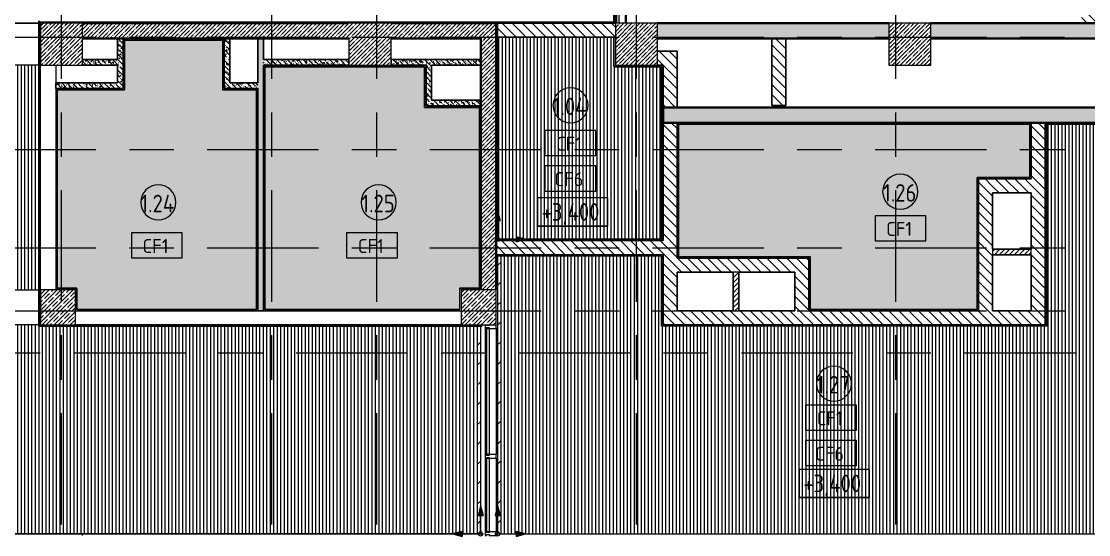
# Model space of a CAD drawing. Header units: millimetres. Extents: x -4196 to 190310, y -8553 to 29000.
# Drawn here: x 13438 to 28660, y 7910 to 15225 of the extents above; entities that cross this region are included whole.
import ezdxf

# ---------------------------------------------------------------- set-up
doc = ezdxf.new("R2010")
doc.units = ezdxf.units.MM
doc.linetypes.add('Осевая', pattern=[3175, 635, -476.25, 1587.5, -476.25])
for name, color, linetype, lineweight in [('A-AREA-IDEN', 7, 'Continuous', 9), ('A-CLNG', 7, 'Continuous', 9), ('A-CLNG-IDEN', 7, 'Continuous', 9), ('A-CLNG-PATT', 7, 'Continuous', 9), ('A-DETL', 7, 'Continuous', 9), ('A-DETL-GENF', 7, 'Continuous', 9), ('A-FLOR', 7, 'Continuous', 9), ('A-GLAZ-CWMG', 7, 'Continuous', 9), ('A-WALL', 7, 'Continuous', 9), ('G-ANNO-DIMS', 7, 'Continuous', 9), ('I-WALL', 7, 'Continuous', 9), ('S-COLS', 7, 'Continuous', 9), ('Оси-2', 7, 'Осевая', 9)]:
    doc.layers.add(name, color=color, linetype=linetype, lineweight=lineweight)
for name, color, linetype, lineweight, true_color in [('A-DETL-GENF-4', 7, 'Continuous', 9, 0x004000), ('A-WALL-1', 7, 'Continuous', 35, 0x3c3c3c), ('A-WALL-2', 7, 'Continuous', 25, 0x3c3c3c), ('A-WALL-FNSH-2', 7, 'Continuous', 13, 0x3c3c3c)]:
    doc.layers.add(name, color=color, linetype=linetype, lineweight=lineweight, true_color=true_color)
doc.styles.add('GOST Common', font='GOST_Common.ttf', dxfattribs={"width": 0.9, "height": 250})
doc.styles.add('GOST Common_1', font='GOST_Common.ttf', dxfattribs={"height": 200})
pattern_1 = [(135, (0, 0), (-70.71068, -70.71068), [])]
pattern_2 = [(45, (0, 0), (-57.02463, 57.02463), []), (45, (57.025, 0), (-57.02463, 57.02463), [100.806, -20.161, 3.353, -16.808])]
pattern_3 = [(135, (0, 0), (-75.43415, -75.43415), [106.68, -17.78, 3.556, -17.78]), (135, (0, 75.39), (-75.43415, -75.43415), []), (50, (0, 0), (127.5292, -11.15758), [13.335, -146.685]), (355, (0, 0), (-24.66966, 133.74), [10.668, -117.348]), (100.451, (10.63, -0.93), (102.85973, 122.5818), [11.333, -124.663]), (46.184, (0, 35.56), (189.7552, -29.4304), [20.002, -220.027]), (96.636, (15.81, 33.1), (166.1822, 173.1996), [17, -186.995]), (351.184, (0, 35.56), (166.184, 173.1976), [16.002, -176.022]), (21, (17.78, 26.67), (106.13027, -71.58603), [13.335, -146.685]), (326, (17.78, 26.67), (43.2619, 128.93175), [10.668, -117.348]), (71.451, (26.62, 20.7), (149.392, 57.34505), [11.333, -124.663]), (37.5, (0, 0), (2.16223, 59.18836), [3.353, -112.573, 3.353, -115.773, -117.793]), (37.5, (0, 0), (2.16223, 59.18836), [-235.052, 3.353, -114.44]), (7.5, (0, 0), (46.77386, 70.12615), [3.353, -64.567, 3.353, -109.906, -44.894]), (7.5, (0, 0), (46.77386, 70.12615), [-181.178, 3.353, -41.542]), (327.5, (-39.65, 0), (94.91367, -4.01009), [3.353, -41.097, 3.353, -135.331, -184.023]), (327.5, (-39.65, 0), (94.91367, -4.01009), [-183.134, 3.353, -180.67]), (317.5, (-57.43, 0), (103.69057, 17.79882), [3.353, -54.432, 3.353, -88.748, -130.683]), (317.5, (-57.43, 0), (103.69057, 17.79882), [-149.885, 3.353, -127.33])]
pattern_4 = [(45, (0, 0), (-35.35534, 35.35534), [])]
pattern_5 = [(45, (0, 0), (-141.4214, 141.4214), [])]

# ---------------------------------------------------------------- blocks, each defined once
blk = doc.blocks.new('BSC_Колонна _Прямоугольная - 600х600-V3-План потолков с обозначением видов отделки и геометрии 1 этажа в осях 1-12')
at = {"layer": 'S-COLS'}
h = blk.add_hatch(dxfattribs=at)
h.set_pattern_fill('FP_7', color=256, style=0, pattern_type=2)
h.set_pattern_definition([(45, (-14010, -14900), (-57.02463, 57.02463), []), (45, (-13952.975, -14900), (-57.02463, 57.02463), [100.806, -20.161, 3.353, -16.808])])
h.paths.add_polyline_path([(300, -300), (300, 300), (-300, 300), (-300, -300), (220, -300)])
for p, q in [((300, 300), (-300, 300)), ((-300, 300), (-300, -300)), ((300, -300), (300, 300)), ((-300, -300), (300, -300))]:
    blk.add_line(p, q, dxfattribs=at)
blk = doc.blocks.new('BSC_Колонна _Прямоугольная - 600х600-V7-План потолков с обозначением видов отделки и геометрии 1 этажа в осях 1-12')
at = {"layer": 'S-COLS'}
h = blk.add_hatch(dxfattribs=at)
h.set_pattern_fill('FP_12', color=256, style=0, pattern_type=2)
h.set_pattern_definition([(45, (-26110, -14900), (-57.02463, 57.02463), []), (45, (-26052.975, -14900), (-57.02463, 57.02463), [100.806, -20.161, 3.353, -16.808])])
h.paths.add_polyline_path([(300, -300), (300, 300), (-300, 300), (-300, -300)])
for p, q in [((300, 300), (-300, 300)), ((-300, 300), (-300, -300)), ((300, -300), (300, 300)), ((-300, -300), (300, -300))]:
    blk.add_line(p, q, dxfattribs=at)
blk = doc.blocks.new('Прямоугольный импост - Импост структурный с накладкой - 160мм Темный-31920695-План потолков с обозначением видов отделки и геометрии 1 этажа в осях 1-12')
at = {"layer": 'A-GLAZ-CWMG'}
for p, q in [((20053, 9000), (20070, 9000)), ((20053, 9000), (20053, 7950)), ((20070, 9000), (20110, 9000)), ((20070, 9000), (20070, 7950)), ((20110, 9000), (20210, 9000)), ((20110, 9000), (20110, 7950)), ((20210, 9000), (20210, 8247)), ((20210, 8185), (20210, 7950)), ((20070, 7950), (20053, 7950)), ((20110, 7950), (20070, 7950)), ((20210, 7950), (20110, 7950))]:
    blk.add_line(p, q, dxfattribs=at)
blk = doc.blocks.new('Прямоугольный импост - Импост структурный с накладкой - 160мм Темный-32772016-План потолков с обозначением видов отделки и геометрии 1 этажа в осях 1-12')
at = {"layer": 'A-GLAZ-CWMG'}
for p, q in [((0, 17), (-50, 17)), ((-50, 17), (-50, 0)), ((-50, 0), (-40, 0)), ((-40, 0), (-40, -40)), ((-10, -40), (-10, 0)), ((-10, 0), (0, 0)), ((-40, -40), (-50, -40)), ((-50, -40), (-50, -140)), ((-50, -140), (0, -140)), ((0, -40), (-10, -40))]:
    blk.add_line(p, q, dxfattribs=at)
blk = doc.blocks.new('Прямоугольный импост - Импост структурный с накладкой - 160мм Темный-31920696-План потолков с обозначением видов отделки и геометрии 1 этажа в осях 1-12')
at = {"layer": 'A-GLAZ-CWMG'}
for p, q in [((20053, 10850), (20070, 10850)), ((20053, 10850), (20053, 9050)), ((20070, 10850), (20110, 10850)), ((20070, 10850), (20070, 9050)), ((20110, 10850), (20210, 10850)), ((20110, 10850), (20110, 9050)), ((20210, 10850), (20210, 9050)), ((20070, 9050), (20053, 9050)), ((20110, 9050), (20070, 9050)), ((20210, 9050), (20110, 9050))]:
    blk.add_line(p, q, dxfattribs=at)
blk = doc.blocks.new('BSC_Колонна _Прямоугольная - 500х500-V29-План потолков с обозначением видов отделки и геометрии 1 этажа в осях 1-12')
at = {"layer": 'S-COLS'}
h = blk.add_hatch(dxfattribs=at)
h.set_pattern_fill('FP_41', color=256, style=0, pattern_type=2)
h.set_pattern_definition([(45, (-19960, -11150), (-57.02463, 57.02463), []), (45, (-19902.975, -11150), (-57.02463, 57.02463), [100.806, -20.161, 3.353, -16.808])])
h.paths.add_polyline_path([(-250, -250), (250, -250), (250, 250), (-250, 250), (-250, 118)])
for p, q in [((250, 250), (-250, 250)), ((-250, 250), (-250, -250)), ((250, -250), (250, 250)), ((-250, -250), (250, -250))]:
    blk.add_line(p, q, dxfattribs=at)
blk = doc.blocks.new('BSC_Колонна _Прямоугольная - 500х500-V37-План потолков с обозначением видов отделки и геометрии 1 этажа в осях 1-12')
at = {"layer": 'S-COLS'}
h = blk.add_hatch(dxfattribs=at)
h.set_pattern_fill('FP_51', color=256, style=0, pattern_type=2)
h.set_pattern_definition([(45, (-13960, -11150), (-57.02463, 57.02463), []), (45, (-13902.975, -11150), (-57.02463, 57.02463), [100.806, -20.161, 3.353, -16.808])])
h.paths.add_polyline_path([(250, -250), (250, 250), (-250, 250), (-250, -250), (-186, -250)])
for p, q in [((250, 250), (-250, 250)), ((-250, 250), (-250, -250)), ((250, -250), (250, 250)), ((-250, -250), (250, -250))]:
    blk.add_line(p, q, dxfattribs=at)
blk = doc.blocks.new('BSC_Колонна _Прямоугольная - 600х600-V43-План потолков с обозначением видов отделки и геометрии 1 этажа в осях 1-12')
at = {"layer": 'S-COLS'}
h = blk.add_hatch(dxfattribs=at)
h.set_pattern_fill('FP_57', color=256, style=0, pattern_type=2)
h.set_pattern_definition([(45, (-22210, -14900), (-57.02463, 57.02463), []), (45, (-22152.975, -14900), (-57.02463, 57.02463), [100.806, -20.161, 3.353, -16.808])])
h.paths.add_polyline_path([(300, -300), (300, 300), (-300, 300), (-300, -300), (-134, -300)])
for p, q in [((300, 300), (-300, 300)), ((-300, 300), (-300, -300)), ((300, -300), (300, 300)), ((-300, -300), (300, -300))]:
    blk.add_line(p, q, dxfattribs=at)
blk = doc.blocks.new('BSC_Колонна _Прямоугольная - 500х500-21690934-План потолков с обозначением видов отделки и геометрии 1 этажа в осях 1-12')
at = {"layer": 'S-COLS'}
for p, q in [((250, 250), (-250, 250)), ((-250, 250), (-250, -250)), ((250, -250), (250, 250)), ((-250, -250), (250, -250))]:
    blk.add_line(p, q, dxfattribs=at)
blk = doc.blocks.new('Прямоугольный импост - Импост структурный с накладкой - 160мм Темный-32772041-План потолков с обозначением видов отделки и геометрии 1 этажа в осях 1-12')
at = {"layer": 'A-GLAZ-CWMG'}
for p, q in [((-50, 0), (-50, 17)), ((-50, 17), (0, 17)), ((-40, 0), (-50, 0)), ((-40, -40), (-40, 0)), ((-10, 0), (-10, -40)), ((0, 0), (-10, 0)), ((0, 17), (0, 0)), ((-50, -140), (-50, -40)), ((-50, -40), (-40, -40)), ((0, -140), (-50, -140)), ((-10, -40), (0, -40)), ((0, -40), (0, -140))]:
    blk.add_line(p, q, dxfattribs=at)
blk = doc.blocks.new('Прямоугольный импост - Импост структурный с накладкой - 160мм Темный-32772040-План потолков с обозначением видов отделки и геометрии 1 этажа в осях 1-12')
at = {"layer": 'A-GLAZ-CWMG'}
for p, q in [((-25, 17), (25, 17)), ((-15, 0), (-25, 0)), ((-15, -40), (-15, 0)), ((15, 0), (15, -40)), ((25, 0), (15, 0)), ((25, 17), (25, 0)), ((-25, -40), (-15, -40)), ((25, -140), (-25, -140)), ((15, -40), (25, -40)), ((25, -40), (25, -140))]:
    blk.add_line(p, q, dxfattribs=at)
blk = doc.blocks.new('Прямоугольный импост - Импост структурный с накладкой - 160мм Темный-V65-План потолков с обозначением видов отделки и геометрии 1 этажа в осях 1-12')
at = {"layer": 'A-GLAZ-CWMG'}
for p, q in [((-25, 0), (-25, 17)), ((-25, 17), (25, 17)), ((-15, 0), (-25, 0)), ((-15, -40), (-15, 0)), ((15, 0), (15, -40)), ((25, 0), (15, 0)), ((25, 17), (25, 0)), ((-25, -140), (-25, -40)), ((-25, -40), (-15, -40)), ((25, -140), (-25, -140)), ((15, -40), (25, -40)), ((25, -40), (25, -140))]:
    blk.add_line(p, q, dxfattribs=at)
blk = doc.blocks.new('Начало раскладки_красным - Начало раскладки_красным-26112293-План потолков с обозначением видов отделки и геометрии 1 этажа в осях 1-12')
at = {"layer": 'A-DETL-GENF'}
for points in [[(-36, 265), (36, 265), (0, 400), (-20, 327)], [(265, -36), (400, 0), (265, 36), (265, -29)]]:
    blk.add_hatch(color=256, dxfattribs=at).paths.add_polyline_path(points)
for p, q in [((0, 400), (-36, 265)), ((0, 400), (-36, 265)), ((36, 265), (0, 400)), ((0, 400), (36, 265)), ((-36, 265), (36, 265)), ((-36, 265), (36, 265)), ((0, 30), (0, 265)), ((30, 0), (265, 0)), ((400, 0), (265, 36)), ((265, 36), (265, -36)), ((400, 0), (265, 36)), ((265, 36), (265, -36)), ((400, 0), (265, -36)), ((265, -36), (400, 0))]:
    blk.add_line(p, q, dxfattribs=at)
blk.add_circle((0, 0), 30, dxfattribs=at)
blk = doc.blocks.new('Начало раскладки_красным - Начало раскладки_красным-26104805-План потолков с обозначением видов отделки и геометрии 1 этажа в осях 1-12')
at = {"layer": 'A-DETL-GENF'}
for points in [[(-36, 265), (36, 265), (0, 400)], [(-265, -36), (-265, 36), (-400, 0), (-326, -20)]]:
    blk.add_hatch(color=256, dxfattribs=at).paths.add_polyline_path(points)
for p, q in [((0, 400), (-36, 265)), ((0, 400), (-36, 265)), ((36, 265), (0, 400)), ((0, 400), (36, 265)), ((-36, 265), (36, 265)), ((-36, 265), (36, 265)), ((0, 30), (0, 265)), ((-265, 36), (-400, 0)), ((-400, 0), (-265, 36)), ((-400, 0), (-265, -36)), ((-400, 0), (-265, -36)), ((-265, -36), (-265, 36)), ((-265, 36), (-265, -36)), ((-30, 0), (-265, 0))]:
    blk.add_line(p, q, dxfattribs=at)
blk.add_circle((0, 0), 30, dxfattribs=at)
blk = doc.blocks.new('Марка_Помещения - Номер-25198446-План потолков с обозначением видов отделки и геометрии 1 этажа в осях 1-12')
at = {"layer": 'A-AREA-IDEN'}
for start, end in [(360, 180), (180, 360)]:
    blk.add_arc((0, 0), 2.5, start, end, dxfattribs=at)
blk = doc.blocks.new('М_потолков - Марка_ Имя типа-25382930-План потолков с обозначением видов отделки и геометрии 1 этажа в осях 1-12')
at = {"layer": 'A-CLNG-IDEN'}
for p, q in [((3.625, 1.984375), (-3.625, 1.984375)), ((-3.625, 1.984375), (-3.625, -1.59375)), ((3.625, -1.59375), (3.625, 1.984375)), ((-3.625, -1.59375), (3.625, -1.59375))]:
    blk.add_line(p, q, dxfattribs=at)
blk = doc.blocks.new('Высотные отметки - 10х4_h_-17668695-План потолков с обозначением видов отделки и геометрии 1 этажа в осях 1-12')
at = {"layer": 'G-ANNO-DIMS'}
for p, q in [((-5, 4), (-5, 0)), ((5, 4), (-5, 4)), ((5, 4), (-5, 4)), ((-5, 4), (-5, 0)), ((5, 4), (5, 0)), ((5, 0), (5, 4)), ((5, 0), (-5, 0)), ((-5, 0), (5, 0))]:
    blk.add_line(p, q, dxfattribs=at)

msp = doc.modelspace()

# ---------------------------------------------------------------- hatches: boundary and pattern name
at = {"layer": 'A-CLNG-PATT'}
h = msp.add_hatch(dxfattribs=at)
h.set_pattern_fill('FP_83', color=256, style=0, pattern_type=2)
h.set_pattern_definition([(90, (14981, 17631.64), (-50, 3e-15), [])])
h.paths.add_polyline_path([(28707.9, 7920), (33010, 7920), (33010, 13760), (28060, 13760), (28060, 10880), (22570, 10880), (22570, 11880), (20281, 11880), (20281, 7920), (20494.8, 7920), (20494.7, 7956.4), (20630, 7920), (27381.6, 7920)])
h.paths.add_polyline_path([(33610, 7920), (37991.9, 7920), (37991.9, 10680), (37970, 10680), (37970, 11220), (37991.9, 11220), (37991.9, 23003), (37619, 23004), (37619, 23380), (34560, 23380), (34560, 23000), (34250.8, 23000), (34250.8, 18475.5), (34230, 18475.5), (34230, 13760), (33610, 13760), (33610, 8020.1)])
for points in [[(16310, 11120), (16790, 11120), (16790, 14250), (16310, 14250), (16310, 14960), (14910, 14960), (14910, 14250), (13950, 14250), (13950, 11420), (14230, 11420), (14230, 11120), (14695.4, 11120)], [(19690, 11120), (19690, 11420), (19970, 11420), (19970, 14000), (19190, 14000), (19190, 14580), (16910, 14580), (16910, 11120), (19423.9, 11120)], [(25153.2, 11120), (27070, 11120), (27070, 13000), (27820, 13000), (27820, 13760), (22810, 13760), (22810, 11870), (24690, 11870), (24690, 11120), (24729.1, 11120)]]:
    msp.add_hatch(color=256, dxfattribs=at).paths.add_polyline_path(points)
h = msp.add_hatch(dxfattribs=at)
h.set_pattern_fill('FP_93', color=256, style=0, pattern_type=2)
h.set_pattern_definition([(270, (21400, 13560.5), (50, 3e-15), [])])
h.paths.add_polyline_path([(20494.8, 12121), (20494.7, 12156.4), (20630, 12121), (22569, 12121), (22569, 14579), (21889, 14580), (21889, 15000), (20231, 15000), (20231, 12515.4), (20266.1, 12384.8), (20231, 12384.7), (20231, 12121), (20494.7, 12121)])
h = msp.add_hatch(dxfattribs=at)
h.set_pattern_fill('FP_86', color=256, style=0, pattern_type=2)
h.set_pattern_definition([(90, (13490.04, 13229.96), (-50, 3e-15), [])])
h.paths.add_polyline_path([(15445.1, 7920), (19588.9, 7920), (19723.2, 7956.1), (19723.3, 7920), (19940, 7920), (19940, 10880), (13690, 10880), (13690, 10900), (6780, 10900), (6780, 10880), (3539, 10880), (3539, 11380), (1831, 11379), (1830, 10880), (545, 10880), (545, 10600), (130, 10600), (130, 8520), (1290, 8520), (1290, 7920), (14781.9, 7920)])
h.paths.add_polyline_path([(7098.5, 11400), (13690, 11400), (13690, 14600), (7097.5, 14600), (7097.5, 14575), (6780, 14575), (6780, 11400), (7097.5, 11400)])
h = msp.add_hatch(color=256, dxfattribs=at)
h.paths.add_polyline_path([(20750.2, 12120), (22570, 12121), (22569, 14580), (21890, 14580), (21890.3, 14579), (22569, 14579), (22569, 12121), (20630, 12120)])
h.paths.add_polyline_path([(20230, 12120), (20231, 12121), (20230, 12121)])
at = {"layer": 'A-DETL-GENF-4'}
h = msp.add_hatch(dxfattribs=at)
h.set_pattern_fill('FP_95', color=256, style=0, pattern_type=2)
h.set_pattern_definition(pattern_5)
h.paths.add_polyline_path([(20230, 7920), (20281, 7920), (20281, 11880), (20230, 11880), (20230, 8319.1), (20266.1, 8184.8), (20230, 8184.7), (20230, 8020.1)])
h = msp.add_hatch(dxfattribs=at)
h.set_pattern_fill('FP_95', color=256, style=0, pattern_type=2)
h.set_pattern_definition(pattern_5)
h.paths.add_polyline_path([(19940, 7920), (19990, 7920), (19990, 8184.8), (19951.6, 8184.7), (19987.8, 8320), (19990, 8311.7), (19990, 10880), (19940, 10880), (19940, 7943.5)])
at = {"layer": 'I-WALL'}
h = msp.add_hatch(dxfattribs=at)
h.set_pattern_fill('FP_19', color=256, style=0, pattern_type=2)
h.set_pattern_definition(pattern_1)
h.paths.add_polyline_path([(28560, 15200.2), (28760, 15200.2), (28760, 26500), (28560, 26500), (28560, 15210)])
h = msp.add_hatch(dxfattribs=at)
h.set_pattern_fill('FP_80', color=256, style=0, pattern_type=2)
h.set_pattern_definition([(0, (0, 0), (121.92, 30.48), [10.058, -81.382, 10.058, -81.382, -487.68]), (0, (0, 0), (121.92, 30.48), [-182.88, 10.058, -172.822, 10.058, -81.382, -213.36]), (0, (0, 0), (121.92, 30.48), [-457.2, 10.058, -50.902, 10.058, -142.342]), (120, (45.72, 15.24), (-87.356454, 90.345817), [10.058, -81.382, 10.058, -81.382, -487.68]), (120, (45.72, 15.24), (-87.356454, 90.345817), [-182.88, 10.058, -172.822, 10.058, -81.382, -213.36]), (120, (45.72, 15.24), (-87.356454, 90.345817), [-457.2, 10.058, -50.902, 10.058, -142.342]), (240, (60.96, 76.2), (-34.563546, -120.825817), [10.058, -81.382, 10.058, -81.382, -487.68]), (240, (60.96, 76.2), (-34.563546, -120.825817), [-182.88, 10.058, -172.822, 10.058, -81.382, -213.36]), (240, (60.96, 76.2), (-34.563546, -120.825817), [-457.2, 10.058, -50.902, 10.058, -142.342])])
h.paths.add_polyline_path([(21890.3, 15200), (21910, 15200.2), (21910, 15361), (21890, 15361), (21890, 15200)])
h = msp.add_hatch(dxfattribs=at)
h.set_pattern_fill('FP_1', color=256, style=0, pattern_type=2)
h.set_pattern_definition(pattern_2)
h.paths.add_polyline_path([(18710.3, 14980), (20210, 14980), (20210, 15200), (18710.3, 15200)])
h.paths.add_polyline_path([(16330, 14980), (18110.3, 14980), (18110.3, 15200), (14310, 15200), (14310, 14980), (16310, 14980)])
h = msp.add_hatch(dxfattribs=at)
h.set_pattern_fill('FP_19', color=256, style=0, pattern_type=2)
h.set_pattern_definition(pattern_1)
h.paths.add_polyline_path([(20750.2, 15000), (21910, 15000), (21910, 15200), (20210, 15200), (20210, 15000), (20231, 15000)])
h = msp.add_hatch(dxfattribs=at)
h.set_pattern_fill('FP_1', color=256, style=0, pattern_type=2)
h.set_pattern_definition(pattern_2)
h.paths.add_polyline_path([(22570, 14980), (25810, 14980), (25810, 15200), (22510, 15200), (22510, 14980), (22569, 14980)])
h.paths.add_polyline_path([(26410, 14980), (30010, 14980), (30010, 15195.5), (30000, 15195.5), (30000, 15200), (26410, 15200), (26410, 15058.8)])
h.paths.add_polyline_path([(33010, 14980), (33010, 15195.5), (30610, 15195.5), (30610, 14980), (32686.8, 14980)])
h = msp.add_hatch(dxfattribs=at)
h.set_pattern_fill('FP_39', color=256, style=0, pattern_type=2)
h.set_pattern_definition(pattern_3)
h.paths.add_polyline_path([(14810, 14350), (14890, 14350), (14890, 14980), (14810, 14980), (14810, 14600)])
h = msp.add_hatch(dxfattribs=at)
h.set_pattern_fill('FP_39', color=256, style=0, pattern_type=2)
h.set_pattern_definition(pattern_3)
h.paths.add_polyline_path([(16330, 14350), (16410, 14350), (16410, 14980), (16330, 14980), (16330, 14960)])
h = msp.add_hatch(dxfattribs=at)
h.set_pattern_fill('FP_39', color=256, style=0, pattern_type=2)
h.set_pattern_definition(pattern_3)
h.paths.add_polyline_path([(16810, 11100), (16890, 11100), (16890, 14980), (16810, 14980), (16810, 11109.2)])
h = msp.add_hatch(dxfattribs=at)
h.set_pattern_fill('FP_1', color=256, style=0, pattern_type=2)
h.set_pattern_definition(pattern_2)
h.paths.add_polyline_path([(19990, 11400), (20210, 11400), (20210, 12384.8), (20193.6, 12384.7), (20210, 12446.1), (20210, 14980), (19990, 14980), (19990, 11420)])
h = msp.add_hatch(dxfattribs=at)
h.set_pattern_fill('FP_19', color=256, style=0, pattern_type=2)
h.set_pattern_definition(pattern_1)
h.paths.add_polyline_path([(24340, 14025), (24340, 14980), (24140, 14980), (24140, 14025)])
h = msp.add_hatch(dxfattribs=at)
h.set_pattern_fill('FP_19', color=256, style=0, pattern_type=2)
h.set_pattern_definition(pattern_1)
h.paths.add_polyline_path([(22510, 14600), (22790, 14600), (22790, 14800), (22510, 14800)])
h = msp.add_hatch(dxfattribs=at)
h.set_pattern_fill('FP_39', color=256, style=0, pattern_type=2)
h.set_pattern_definition(pattern_3)
h.paths.add_polyline_path([(14788.7, 14600), (14810, 14600), (14810, 14680), (14310, 14680), (14310, 14600)])
h = msp.add_hatch(dxfattribs=at)
h.set_pattern_fill('FP_39', color=256, style=0, pattern_type=2)
h.set_pattern_definition(pattern_3)
h.paths.add_polyline_path([(16890, 14600), (18110, 14600), (18110, 14680), (16890, 14680)])
h = msp.add_hatch(dxfattribs=at)
h.set_pattern_fill('FP_39', color=256, style=0, pattern_type=2)
h.set_pattern_definition(pattern_3)
h.paths.add_polyline_path([(19990, 14600), (19990, 14680), (18710.3, 14680), (18710.3, 14600), (19931.3, 14600)])
h = msp.add_hatch(dxfattribs=at)
h.set_pattern_fill('FP_39', color=256, style=0, pattern_type=2)
h.set_pattern_definition(pattern_3)
h.paths.add_polyline_path([(19210, 14020), (19290, 14020), (19290, 14600), (19210, 14600), (19210, 14515.8)])
h = msp.add_hatch(dxfattribs=at)
h.set_pattern_fill('FP_19', color=256, style=0, pattern_type=2)
h.set_pattern_definition(pattern_1)
h.paths.add_polyline_path([(22790, 14000), (22790, 14600), (22590, 14600), (22590, 14000)])
h = msp.add_hatch(dxfattribs=at)
h.set_pattern_fill('FP_39', color=256, style=0, pattern_type=2)
h.set_pattern_definition(pattern_3)
h.paths.add_polyline_path([(14230, 14270), (14890, 14270), (14890, 14350), (13930, 14350), (13930, 14270), (14118.8, 14270)])
h = msp.add_hatch(dxfattribs=at)
h.set_pattern_fill('FP_39', color=256, style=0, pattern_type=2)
h.set_pattern_definition(pattern_3)
h.paths.add_polyline_path([(16771.3, 14270), (16810, 14270), (16810, 14350), (16330, 14350), (16330, 14270), (16410, 14270)])
h = msp.add_hatch(dxfattribs=at)
h.set_pattern_fill('FP_39', color=256, style=0, pattern_type=2)
h.set_pattern_definition(pattern_3)
h.paths.add_polyline_path([(19970, 14020), (19990, 14020), (19990, 14100), (19290, 14100), (19290, 14020), (19690, 14020)])
h = msp.add_hatch(dxfattribs=at)
h.set_pattern_fill('FP_1', color=256, style=0, pattern_type=2)
h.set_pattern_definition(pattern_2)
h.paths.add_polyline_path([(27840, 13780), (30790, 13780), (30790, 14000), (22590, 14000), (22590, 13780), (27820, 13780)])
h = msp.add_hatch(dxfattribs=at)
h.set_pattern_fill('FP_19', color=256, style=0, pattern_type=2)
h.set_pattern_definition(pattern_1)
h.paths.add_polyline_path([(22790, 10900), (22790, 13780), (22590, 13780), (22590, 10900)])
h = msp.add_hatch(dxfattribs=at)
h.set_pattern_fill('FP_19', color=256, style=0, pattern_type=2)
h.set_pattern_definition(pattern_1)
h.paths.add_polyline_path([(27959.7, 10900), (28040, 10900), (28040, 13780), (27840, 13780), (27840, 10900)])
h = msp.add_hatch(dxfattribs=at)
h.set_pattern_fill('FP_19', color=256, style=0, pattern_type=2)
h.set_pattern_definition(pattern_1)
h.paths.add_polyline_path([(27090, 11100), (27290, 11100), (27290, 12980), (27090, 12980), (27090, 11120)])
h = msp.add_hatch(dxfattribs=at)
h.set_pattern_fill('FP_19', color=256, style=0, pattern_type=2)
h.set_pattern_definition(pattern_1)
h.paths.add_polyline_path([(27840, 12780), (27840, 12980), (27290, 12980), (27290, 12780), (27820, 12780)])
h = msp.add_hatch(dxfattribs=at)
h.set_pattern_fill('FP_19', color=256, style=0, pattern_type=2)
h.set_pattern_definition(pattern_1)
h.paths.add_polyline_path([(22076.5, 11900), (22590, 11900), (22590, 12100), (20554.7, 12100), (20494.8, 12083.9), (20494.7, 12100), (20210, 12100), (20210, 11900), (20750.2, 11900)])
h = msp.add_hatch(dxfattribs=at)
h.set_pattern_fill('FP_45', color=256, style=0, pattern_type=2)
h.set_pattern_definition(pattern_4)
h.paths.add_polyline_path([(27290, 11900), (27840, 11900), (27840, 11980), (27290, 11980)])
h = msp.add_hatch(dxfattribs=at)
h.set_pattern_fill('FP_19', color=256, style=0, pattern_type=2)
h.set_pattern_definition(pattern_1)
h.paths.add_polyline_path([(23590, 11650), (24670, 11650), (24670, 11850), (22790, 11850), (22790, 11650), (23402.8, 11650)])
h = msp.add_hatch(dxfattribs=at)
h.set_pattern_fill('FP_45', color=256, style=0, pattern_type=2)
h.set_pattern_definition(pattern_4)
h.paths.add_polyline_path([(23590, 11100), (23670, 11100), (23670, 11650), (23590, 11650), (23590, 11120)])
h = msp.add_hatch(dxfattribs=at)
h.set_pattern_fill('FP_19', color=256, style=0, pattern_type=2)
h.set_pattern_definition(pattern_1)
h.paths.add_polyline_path([(24670, 11100), (24670, 11650), (24470, 11650), (24470, 11100)])
h = msp.add_hatch(dxfattribs=at)
h.set_pattern_fill('FP_19', color=256, style=0, pattern_type=2)
h.set_pattern_definition(pattern_1)
h.paths.add_polyline_path([(27840, 10900), (27840, 11100), (22790, 11100), (22790, 10900), (27759.7, 10900)])
at = {"layer": 'S-COLS'}
h = msp.add_hatch(dxfattribs=at)
h.set_pattern_fill('FP_1', color=256, style=0, pattern_type=2)
h.set_pattern_definition(pattern_2)
h.paths.add_polyline_path([(18110.3, 14600), (18710.3, 14600), (18710.3, 15200), (18110.3, 15200), (18110.3, 14980)])

# ---------------------------------------------------------------- linework, layer by layer
at = {"layer": 'A-CLNG'}
for p, q in [((13690, 15200), (6780, 15200)), ((16310, 14960), (16310, 14960)), ((20231, 15000), (20231, 14999)), ((21889, 14999), (21889, 15000)), ((22569, 14579), (22569, 14579)), ((20230, 11880), (20230, 8319.1)), ((24690, 11120), (27070, 11120)), ((19990, 8311.7), (19990, 10880)), ((19990, 7920), (19990, 8184.8)), ((20230, 8184.8), (20230, 7920))]:
    msp.add_line(p, q, dxfattribs=at)
at = {"layer": 'A-DETL'}
for p, q in [((20230, 11880), (20230, 8319.1)), ((20281, 11880), (20230, 11880)), ((20281, 7920), (20281, 11880)), ((19940, 10880), (19940, 7920)), ((19990, 10880), (19940, 10880)), ((19990, 8311.7), (19990, 10880)), ((19990, 7920), (19990, 8184.8)), ((20230, 8184.8), (20230, 7920)), ((19940, 7920), (19990, 7920)), ((20230, 7920), (20281, 7920))]:
    msp.add_line(p, q, dxfattribs=at)
at = {"layer": 'A-FLOR'}
for p, q in [((6760, 15200), (13710, 15200)), ((13710, 14600), (7097.5, 14600)), ((6760, 11400), (13710, 11400)), ((13710, 11400), (13710, 10900)), ((13710, 10900), (6760, 10900))]:
    msp.add_line(p, q, dxfattribs=at)
at = {"layer": 'A-WALL'}
for p, q in [((21960, 15337), (21960, 15200)), ((20231, 15220), (20230, 15220)), ((27290, 11980), (27290, 11900)), ((27840, 11900), (27840, 11980)), ((23670, 11650), (23590, 11650)), ((23590, 11100), (23670, 11100))]:
    msp.add_line(p, q, dxfattribs=at)
at = {"layer": 'A-WALL-1'}
for p, q in [((21910, 15200), (21910, 15337)), ((21923, 15337), (21923, 15200)), ((22060, 15200), (22060, 15337)), ((18110.3, 15200), (14310, 15200)), ((20210, 15200), (18710.3, 15200)), ((20210, 12446.1), (20210, 15200)), ((22510, 15200), (25810, 15200)), ((30010, 15200), (26410, 15200)), ((14310, 14980), (18110.3, 14980)), ((18710.3, 14980), (19990, 14980)), ((19990, 14980), (19990, 11400)), ((22510, 14980), (25810, 14980)), ((26410, 14980), (30010, 14980)), ((22590, 14000), (22590, 13780)), ((30790, 14000), (22590, 14000)), ((22590, 13780), (31010, 13780)), ((20210, 11400), (20210, 12384.8))]:
    msp.add_line(p, q, dxfattribs=at)
at = {"layer": 'A-WALL-2'}
for p, q in [((21890, 15361), (21890, 15200)), ((21910, 15200), (21910, 15361)), ((20210, 15200), (21910, 15200)), ((14810, 14980), (14810, 14680)), ((14890, 14270), (14890, 14980)), ((16330, 14980), (16330, 14270)), ((16410, 14350), (16410, 14980)), ((16810, 14980), (16810, 14350)), ((16890, 14680), (16890, 14980)), ((20210, 15000), (21910, 15000)), ((24140, 14980), (24140, 14025)), ((24340, 14025), (24340, 14980)), ((22790, 14800), (22510, 14800)), ((22790, 14000), (22790, 14800)), ((14810, 14680), (14310, 14680)), ((18110, 14680), (16890, 14680)), ((18110, 14600), (18110, 14680)), ((19990, 14680), (18710.3, 14680)), ((18710.3, 14680), (18710.3, 14600)), ((14310, 14600), (14810, 14600)), ((14810, 14600), (14810, 14350)), ((16890, 11100), (16890, 14600)), ((16890, 14600), (18110, 14600)), ((18710.3, 14600), (19210, 14600)), ((19210, 14600), (19210, 14020)), ((19290, 14600), (19990, 14600)), ((19290, 14100), (19290, 14600)), ((22510, 14600), (22590, 14600)), ((22590, 14600), (22590, 14000)), ((14810, 14350), (13930, 14350)), ((13930, 14350), (13930, 14270)), ((16810, 14350), (16410, 14350)), ((13930, 14270), (14890, 14270)), ((16330, 14270), (16810, 14270)), ((16810, 14270), (16810, 11100)), ((19210, 14020), (19990, 14020)), ((19990, 14100), (19290, 14100)), ((24140, 14025), (24340, 14025)), ((22590, 13780), (22590, 12100)), ((22790, 11850), (22790, 13780)), ((27840, 13780), (27840, 12980)), ((28040, 10900), (28040, 13780)), ((27090, 12980), (27090, 11100)), ((27840, 12980), (27090, 12980)), ((27290, 11980), (27290, 12780)), ((27290, 12780), (27840, 12780)), ((27840, 12780), (27840, 11980)), ((20494.8, 12100), (20210, 12100)), ((22590, 12100), (20554.7, 12100)), ((20210, 11900), (22590, 11900)), ((22590, 11900), (22590, 10900)), ((27840, 11980), (27290, 11980)), ((27290, 11100), (27290, 11900)), ((27290, 11900), (27840, 11900)), ((27840, 11900), (27840, 11100)), ((24670, 11850), (22790, 11850)), ((24670, 11100), (24670, 11850)), ((22790, 11650), (23590, 11650)), ((22790, 11100), (22790, 11650)), ((23590, 11650), (23590, 11100)), ((23670, 11650), (24470, 11650)), ((23670, 11100), (23670, 11650)), ((24470, 11650), (24470, 11100)), ((16810, 11100), (16890, 11100)), ((23590, 11100), (22790, 11100)), ((24470, 11100), (23670, 11100)), ((27090, 11100), (24670, 11100)), ((27840, 11100), (27290, 11100)), ((22590, 10900), (28040, 10900))]:
    msp.add_line(p, q, dxfattribs=at)
at = {"layer": 'A-WALL-FNSH-2'}
for p, q in [((13690, 15231), (13690, 15220)), ((13690, 15220), (20230, 15220)), ((20230, 15220), (20230, 12519.1)), ((20231, 15000), (20231, 15220)), ((20231, 15220), (21879, 15220)), ((21879, 15220), (21879, 15200)), ((16310, 14960), (14910, 14960)), ((14910, 14960), (14910, 14250)), ((14911, 14959), (16309, 14959)), ((14911, 14249), (14911, 14959)), ((16309, 14959), (16309, 14249)), ((16310, 14250), (16310, 14960)), ((21889, 15000), (20231, 15000)), ((20231, 12515.4), (20231, 14999)), ((20231, 14999), (21889, 14999)), ((21889, 14999), (21889, 14579)), ((21890, 14580), (21890, 15000)), ((19190, 14580), (16910, 14580)), ((16910, 14580), (16910, 11120)), ((16911, 14579), (19189, 14579)), ((16911, 11121), (16911, 14579)), ((19189, 14579), (19189, 13999)), ((19190, 14000), (19190, 14580)), ((21889, 14579), (22569, 14579)), ((22570, 14580), (21890, 14580)), ((22569, 14579), (22569, 12121)), ((22570, 12120), (22570, 14580)), ((14910, 14250), (13950, 14250)), ((13950, 14250), (13950, 11420)), ((13951, 14249), (14911, 14249)), ((13951, 11421), (13951, 14249)), ((16309, 14249), (16789, 14249)), ((16790, 14250), (16310, 14250)), ((16789, 14249), (16789, 11121)), ((16790, 11120), (16790, 14250)), ((19189, 13999), (19969, 13999)), ((19970, 14000), (19190, 14000)), ((19969, 13999), (19969, 11421)), ((19970, 11420), (19970, 14000)), ((22810, 13760), (22810, 11870)), ((27820, 13760), (22810, 13760)), ((22811, 11871), (22811, 13759)), ((22811, 13759), (27819, 13759)), ((27819, 13759), (27819, 13001)), ((27820, 13000), (27820, 13760)), ((34230, 13760), (28060, 13760)), ((28060, 13760), (28060, 10879)), ((28061, 13759), (34230, 13759)), ((28061, 10879), (28061, 13759)), ((27069, 13001), (27069, 11120)), ((27819, 13001), (27069, 13001)), ((27070, 11119), (27070, 13000)), ((27070, 13000), (27820, 13000)), ((20230, 12384.8), (20230, 12120)), ((20231, 12121), (20231, 12384.8)), ((20230, 12120), (20494.8, 12120)), ((20494.8, 12121), (20231, 12121)), ((22569, 12121), (20627.1, 12121)), ((20629.1, 12120), (22570, 12120)), ((22570, 11880), (22569, 11880)), ((22569, 11880), (22569, 10880)), ((22570, 10880), (22570, 11880)), ((22810, 11870), (24690, 11870)), ((24691, 11871), (22811, 11871)), ((24690, 11870), (24690, 11119)), ((24691, 11120), (24691, 11871)), ((13950, 11420), (14230, 11420)), ((14231, 11421), (13951, 11421)), ((14230, 11420), (14230, 11120)), ((14231, 11121), (14231, 11421)), ((19969, 11421), (19689, 11421)), ((19689, 11421), (19689, 11121)), ((19690, 11420), (19970, 11420)), ((19690, 11120), (19690, 11420)), ((14230, 11120), (16790, 11120)), ((16789, 11121), (14231, 11121)), ((16910, 11120), (19690, 11120)), ((19689, 11121), (16911, 11121)), ((24690, 11119), (27070, 11119)), ((27069, 11120), (24691, 11120)), ((22569, 10880), (22570, 10880)), ((28060, 10879), (28061, 10879)), ((19592.6, 7921), (7660, 7921)), ((7660, 7920), (19588.9, 7920)), ((20000, 7921), (19723.2, 7921)), ((19723.2, 7920), (20000, 7920)), ((20000, 7920), (20000, 7921))]:
    msp.add_line(p, q, dxfattribs=at)
at = {"layer": 'I-WALL'}
for p, q in [((13689, 10901.1), (13689, 15231)), ((13690, 15220), (13690, 10901)), ((13710, 15200), (13710, 14600)), ((13710, 11400), (13710, 14600)), ((13930, 14600), (13930, 14350)), ((13930, 14270), (13930, 11400)), ((20220, 11879), (20220, 11900)), ((22569, 11880), (20220, 11880)), ((20230, 11879), (20220, 11879)), ((13710, 11400), (13710, 10900)), ((14210, 11100), (16810, 11100)), ((16890, 11100), (19710, 11100)), ((13689, 10879), (13689, 10900)), ((20010, 10879), (13689, 10879)), ((13690, 10880), (13690, 10900)), ((13690, 10880), (20010, 10880)), ((19710, 10900), (14210, 10900)), ((20000, 10900), (20000, 10880)), ((20010, 10879), (20010, 10880)), ((28060, 10880), (22570, 10880)), ((14310, 7900), (14310, 7920)), ((20000, 7900), (20000, 7920)), ((20210.3, 7921), (20230, 7921)), ((20210.3, 7920), (20494.8, 7920)), ((20220, 7920), (20220, 7900)), ((20629.1, 7920), (37991.9, 7920))]:
    msp.add_line(p, q, dxfattribs=at)
at = {"layer": 'S-COLS'}
for p, q in [((18710.3, 15200), (18110.3, 15200)), ((18110.3, 14980), (18110.3, 14600)), ((18710.3, 14600), (18710.3, 14980)), ((18110.3, 14600), (18710.3, 14600))]:
    msp.add_line(p, q, dxfattribs=at)
at = {"layer": 'Оси-2'}
for p, q in [((14010, 593.7), (14010, 24898.1)), ((17010, 593.7), (17010, 24898.1)), ((18510, 593.7), (18510, 24898.1)), ((22210, 593.7), (22210, 24898.1)), ((25910, 593.7), (25910, 24898.1)), ((-896.3, 15000), (35390, 15000)), ((-896.3, 13400), (35390, 13400)), ((-896.3, 12000), (35390, 12000)), ((-896.3, 11100), (35990, 11100)), ((373.7, 10500), (35990, 10500))]:
    msp.add_line(p, q, dxfattribs=at)

# ---------------------------------------------------------------- block references
at = {"layer": 'A-AREA-IDEN', "xscale": 99.99999999999993, "yscale": 99.99999999999993, "zscale": 99.99999999999993}
for p in [(21270.3, 14029.6), (25972.2, 12797.3), (15390.3, 12645.8), (18532.3, 12645.8), (25026.6, 10063.2)]:
    msp.add_blockref('Марка_Помещения - Номер-25198446-План потолков с обозначением видов отделки и геометрии 1 этажа в осях 1-12', p, dxfattribs=at)
at = {"layer": 'A-CLNG-IDEN', "xscale": 99.99999999999993, "yscale": 99.99999999999993, "zscale": 99.99999999999993}
for p in [(21267.9, 13470.8), (21267.9, 12966.6), (25975.4, 12257.5), (15370, 12013.2), (18440, 12013.2), (24984.9, 9558.2), (24984.9, 9053.1)]:
    msp.add_blockref('М_потолков - Марка_ Имя типа-25382930-План потолков с обозначением видов отделки и геометрии 1 этажа в осях 1-12', p, dxfattribs=at)
at = {"layer": 'A-DETL-GENF', "rotation": 0.03359668727813597}
for name, p in [('Начало раскладки_красным - Начало раскладки_красным-26112293-План потолков с обозначением видов отделки и геометрии 1 этажа в осях 1-12', (20230, 12120)), ('Начало раскладки_красным - Начало раскладки_красным-26104805-План потолков с обозначением видов отделки и геометрии 1 этажа в осях 1-12', (19988, 7920)), ('Начало раскладки_красным - Начало раскладки_красным-26112293-План потолков с обозначением видов отделки и геометрии 1 этажа в осях 1-12', (20230, 7920))]:
    msp.add_blockref(name, p, dxfattribs=at)
at = {"layer": 'A-GLAZ-CWMG', "rotation": 89.99999999999993}
msp.add_blockref('Прямоугольный импост - Импост структурный с накладкой - 160мм Темный-32772016-План потолков с обозначением видов отделки и геометрии 1 этажа в осях 1-12', (20070.3, 10900), dxfattribs=at)
at = {"layer": 'A-GLAZ-CWMG', "extrusion": (0, 0, -1), "rotation": 270.0000000000001}
for name, p in [('Прямоугольный импост - Импост структурный с накладкой - 160мм Темный-32772040-План потолков с обозначением видов отделки и геометрии 1 этажа в осях 1-12', (-20070.3, 10875)), ('Прямоугольный импост - Импост структурный с накладкой - 160мм Темный-V65-План потолков с обозначением видов отделки и геометрии 1 этажа в осях 1-12', (-20070.3, 9025)), ('Прямоугольный импост - Импост структурный с накладкой - 160мм Темный-32772041-План потолков с обозначением видов отделки и геометрии 1 этажа в осях 1-12', (-20070.3, 7900))]:
    msp.add_blockref(name, p, dxfattribs=at)
at = {"layer": 'A-GLAZ-CWMG'}
for name in ['Прямоугольный импост - Импост структурный с накладкой - 160мм Темный-31920696-План потолков с обозначением видов отделки и геометрии 1 этажа в осях 1-12', 'Прямоугольный импост - Импост структурный с накладкой - 160мм Темный-31920695-План потолков с обозначением видов отделки и геометрии 1 этажа в осях 1-12']:
    msp.add_blockref(name, (0, 0), dxfattribs=at)
at = {"layer": 'G-ANNO-DIMS', "xscale": 99.99999999999993, "yscale": 99.99999999999993, "zscale": 99.99999999999993}
for p in [(21297.5, 12308.1), (25029.9, 8437.9)]:
    msp.add_blockref('Высотные отметки - 10х4_h_-17668695-План потолков с обозначением видов отделки и геометрии 1 этажа в осях 1-12', p, dxfattribs=at)
at = {"layer": 'S-COLS'}
for name, p in [('BSC_Колонна _Прямоугольная - 600х600-V3-План потолков с обозначением видов отделки и геометрии 1 этажа в осях 1-12', (14010, 14900)), ('BSC_Колонна _Прямоугольная - 600х600-V43-План потолков с обозначением видов отделки и геометрии 1 этажа в осях 1-12', (22210, 14900)), ('BSC_Колонна _Прямоугольная - 600х600-V7-План потолков с обозначением видов отделки и геометрии 1 этажа в осях 1-12', (26110, 14900)), ('BSC_Колонна _Прямоугольная - 500х500-V37-План потолков с обозначением видов отделки и геометрии 1 этажа в осях 1-12', (13960, 11150)), ('BSC_Колонна _Прямоугольная - 500х500-V29-План потолков с обозначением видов отделки и геометрии 1 этажа в осях 1-12', (19960, 11150)), ('BSC_Колонна _Прямоугольная - 500х500-21690934-План потолков с обозначением видов отделки и геометрии 1 этажа в осях 1-12', (19960, 11150))]:
    msp.add_blockref(name, p, dxfattribs=at)

# ---------------------------------------------------------------- texts
at = {"layer": 'A-AREA-IDEN', "char_height": 250, "attachment_point": 1, "style": 'GOST Common'}
for s, insert, width in [('1.04', (21019.5, 14138.1), 627.721), ('1.26', (25730.3, 12905.8), 606.076), ('1.24', (15139.4, 12754.4), 627.721), ('1.25', (18290.4, 12754.4), 606.076), ('1.27', (24784.7, 10171.8), 606.076)]:
    msp.add_mtext(s, dxfattribs=dict(at, insert=insert, width=width))
at = {"layer": 'A-CLNG-IDEN', "char_height": 200, "attachment_point": 1, "style": 'GOST Common_1'}
for s, insert, width in [('CF1', (21065.1, 13580.5), 472.996), ('CF6', (21042.1, 13076.3), 529.114), ('CF1', (25772.6, 12367.2), 472.996), ('CF1', (15167.2, 12122.9), 472.996), ('CF1', (18237.2, 12122.9), 472.996), ('CF1', (24782.1, 9668), 472.996), ('CF6', (24759.1, 9162.9), 529.114)]:
    msp.add_mtext(s, dxfattribs=dict(at, insert=insert, width=width))
at = {"layer": 'G-ANNO-DIMS', "char_height": 250, "width": 1055.976, "attachment_point": 1, "line_spacing_factor": 1.022761, "style": 'GOST Common'}
for insert in [(20857.5, 12634.8), (24589.9, 8764.6)]:
    msp.add_mtext('+3,400', dxfattribs=dict(at, insert=insert))

doc.saveas('drawing.dxf')
